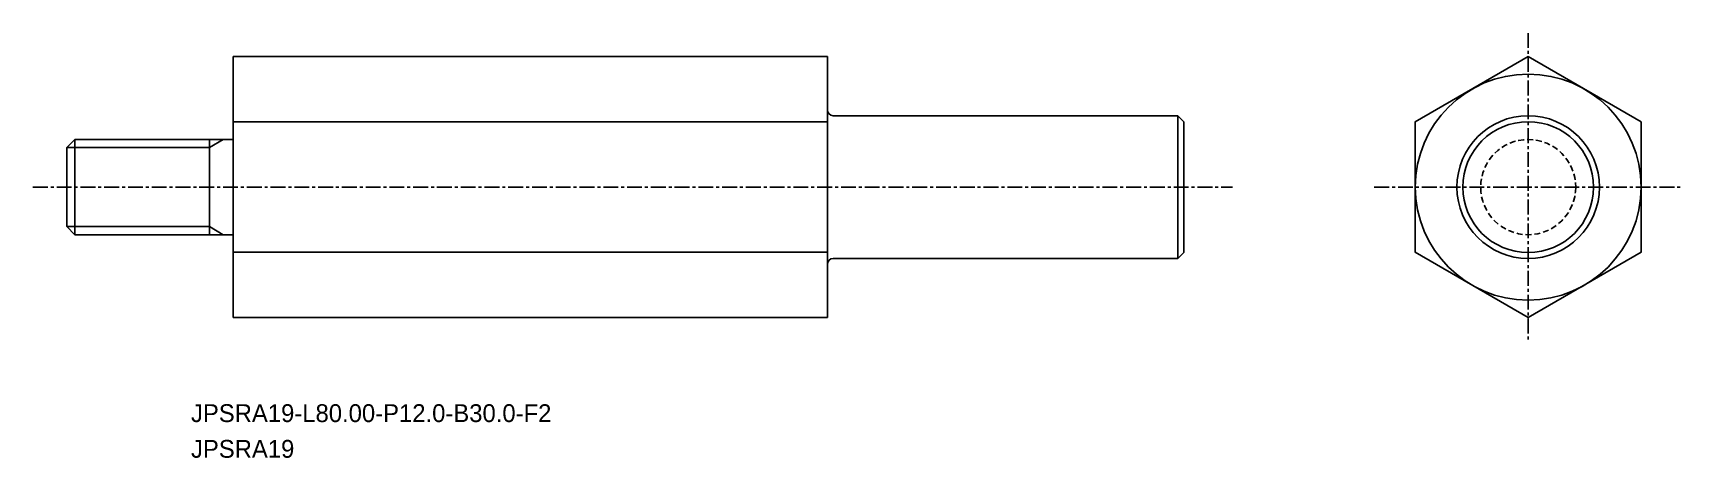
# Model space of a CAD drawing. Extents: x -1833 to -1694, y -641 to -606.
import ezdxf

# ---------------------------------------------------------------- set-up
doc = ezdxf.new("R2010")
doc.units = 0
doc.linetypes.add('CENTER', pattern=[2, 1.25, -0.25, 0.25, -0.25])
doc.linetypes.add('DASHED', pattern=[0.75, 0.5, -0.25])
doc.layers.get('0').update_dxf_attribs({"linetype": 'CONTINUOUS'})
doc.layers.add('CENTER', color=1, linetype='CENTER')

msp = doc.modelspace()

# ---------------------------------------------------------------- linework, layer by layer
at = {"color": 7, "linetype": 'CONTINUOUS'}
for p, q in [((-1815.95, -607.73), (-1815.95, -629.67)), ((-1815.95, -607.73), (-1765.95, -607.73)), ((-1765.95, -607.73), (-1765.95, -629.67)), ((-1736.45, -612.7), (-1736.45, -624.7)), ((-1735.95, -613.2), (-1735.95, -624.2)), ((-1829.27, -614.7), (-1829.95, -615.37)), ((-1829.27, -614.7), (-1815.95, -614.7)), ((-1829.27, -622.7), (-1829.27, -614.7)), ((-1817.95, -614.7), (-1817.95, -622.7)), ((-1829.95, -622.02), (-1829.95, -615.37)), ((-1829.95, -622.02), (-1829.27, -622.7)), ((-1815.95, -622.7), (-1829.27, -622.7)), ((-1815.95, -629.67), (-1765.95, -629.67))]:
    msp.add_line(p, q, dxfattribs=at)
for p, q in [((-1765.95, -613.21), (-1815.95, -613.21)), ((-1765.45, -612.7), (-1736.45, -612.7)), ((-1736.45, -612.7), (-1735.95, -613.2)), ((-1765.95, -624.18), (-1815.95, -624.18)), ((-1736.45, -624.7), (-1735.95, -624.2)), ((-1765.45, -624.7), (-1736.45, -624.7))]:
    msp.add_line(p, q)
at = {"color": 3, "linetype": 'CONTINUOUS'}
for p, q in [((-1817.95, -615.37), (-1816.78, -614.7)), ((-1829.95, -615.37), (-1817.95, -615.37)), ((-1829.95, -622.02), (-1817.95, -622.02)), ((-1817.95, -622.02), (-1816.78, -622.7))]:
    msp.add_line(p, q, dxfattribs=at)
msp.add_lwpolyline([(-1697.47, -613.21), (-1706.97, -607.73), (-1716.47, -613.21), (-1716.47, -624.18), (-1706.97, -629.67), (-1697.47, -624.18)], close=True)
at = {"linetype": 'CONTINUOUS'}
msp.add_circle((-1706.97, -618.7), 9.5, dxfattribs=at)
for radius in [6, 5.5]:
    msp.add_circle((-1706.97, -618.7), radius)
at = {"color": 3, "linetype": 'DASHED'}
msp.add_circle((-1706.97, -618.7), 4, dxfattribs=at)
for centre, start, end in [((-1765.45, -612.2), 180, 270), ((-1765.45, -625.2), 90, 180)]:
    msp.add_arc(centre, 0.5, start, end)
at = {"color": 7, "linetype": 'CONTINUOUS'}
msp.add_point((-1765.95, -618.7), dxfattribs=at)
at = {"layer": 'CENTER', "color": 1, "linetype": 'CENTER'}
for p, q in [((-1706.97, -605.75), (-1706.97, -631.65)), ((-1832.8, -618.7), (-1731.86, -618.7)), ((-1719.92, -618.7), (-1694.03, -618.7))]:
    msp.add_line(p, q, dxfattribs=at)

# ---------------------------------------------------------------- texts
for s, p in [('JPSRA19-L80.00-P12.0-B30.0-F2', (-1819.5, -638.45)), ('JPSRA19', (-1819.5, -641.45))]:
    msp.add_text(s, height=1.5).set_placement(p)

doc.saveas('drawing.dxf')
